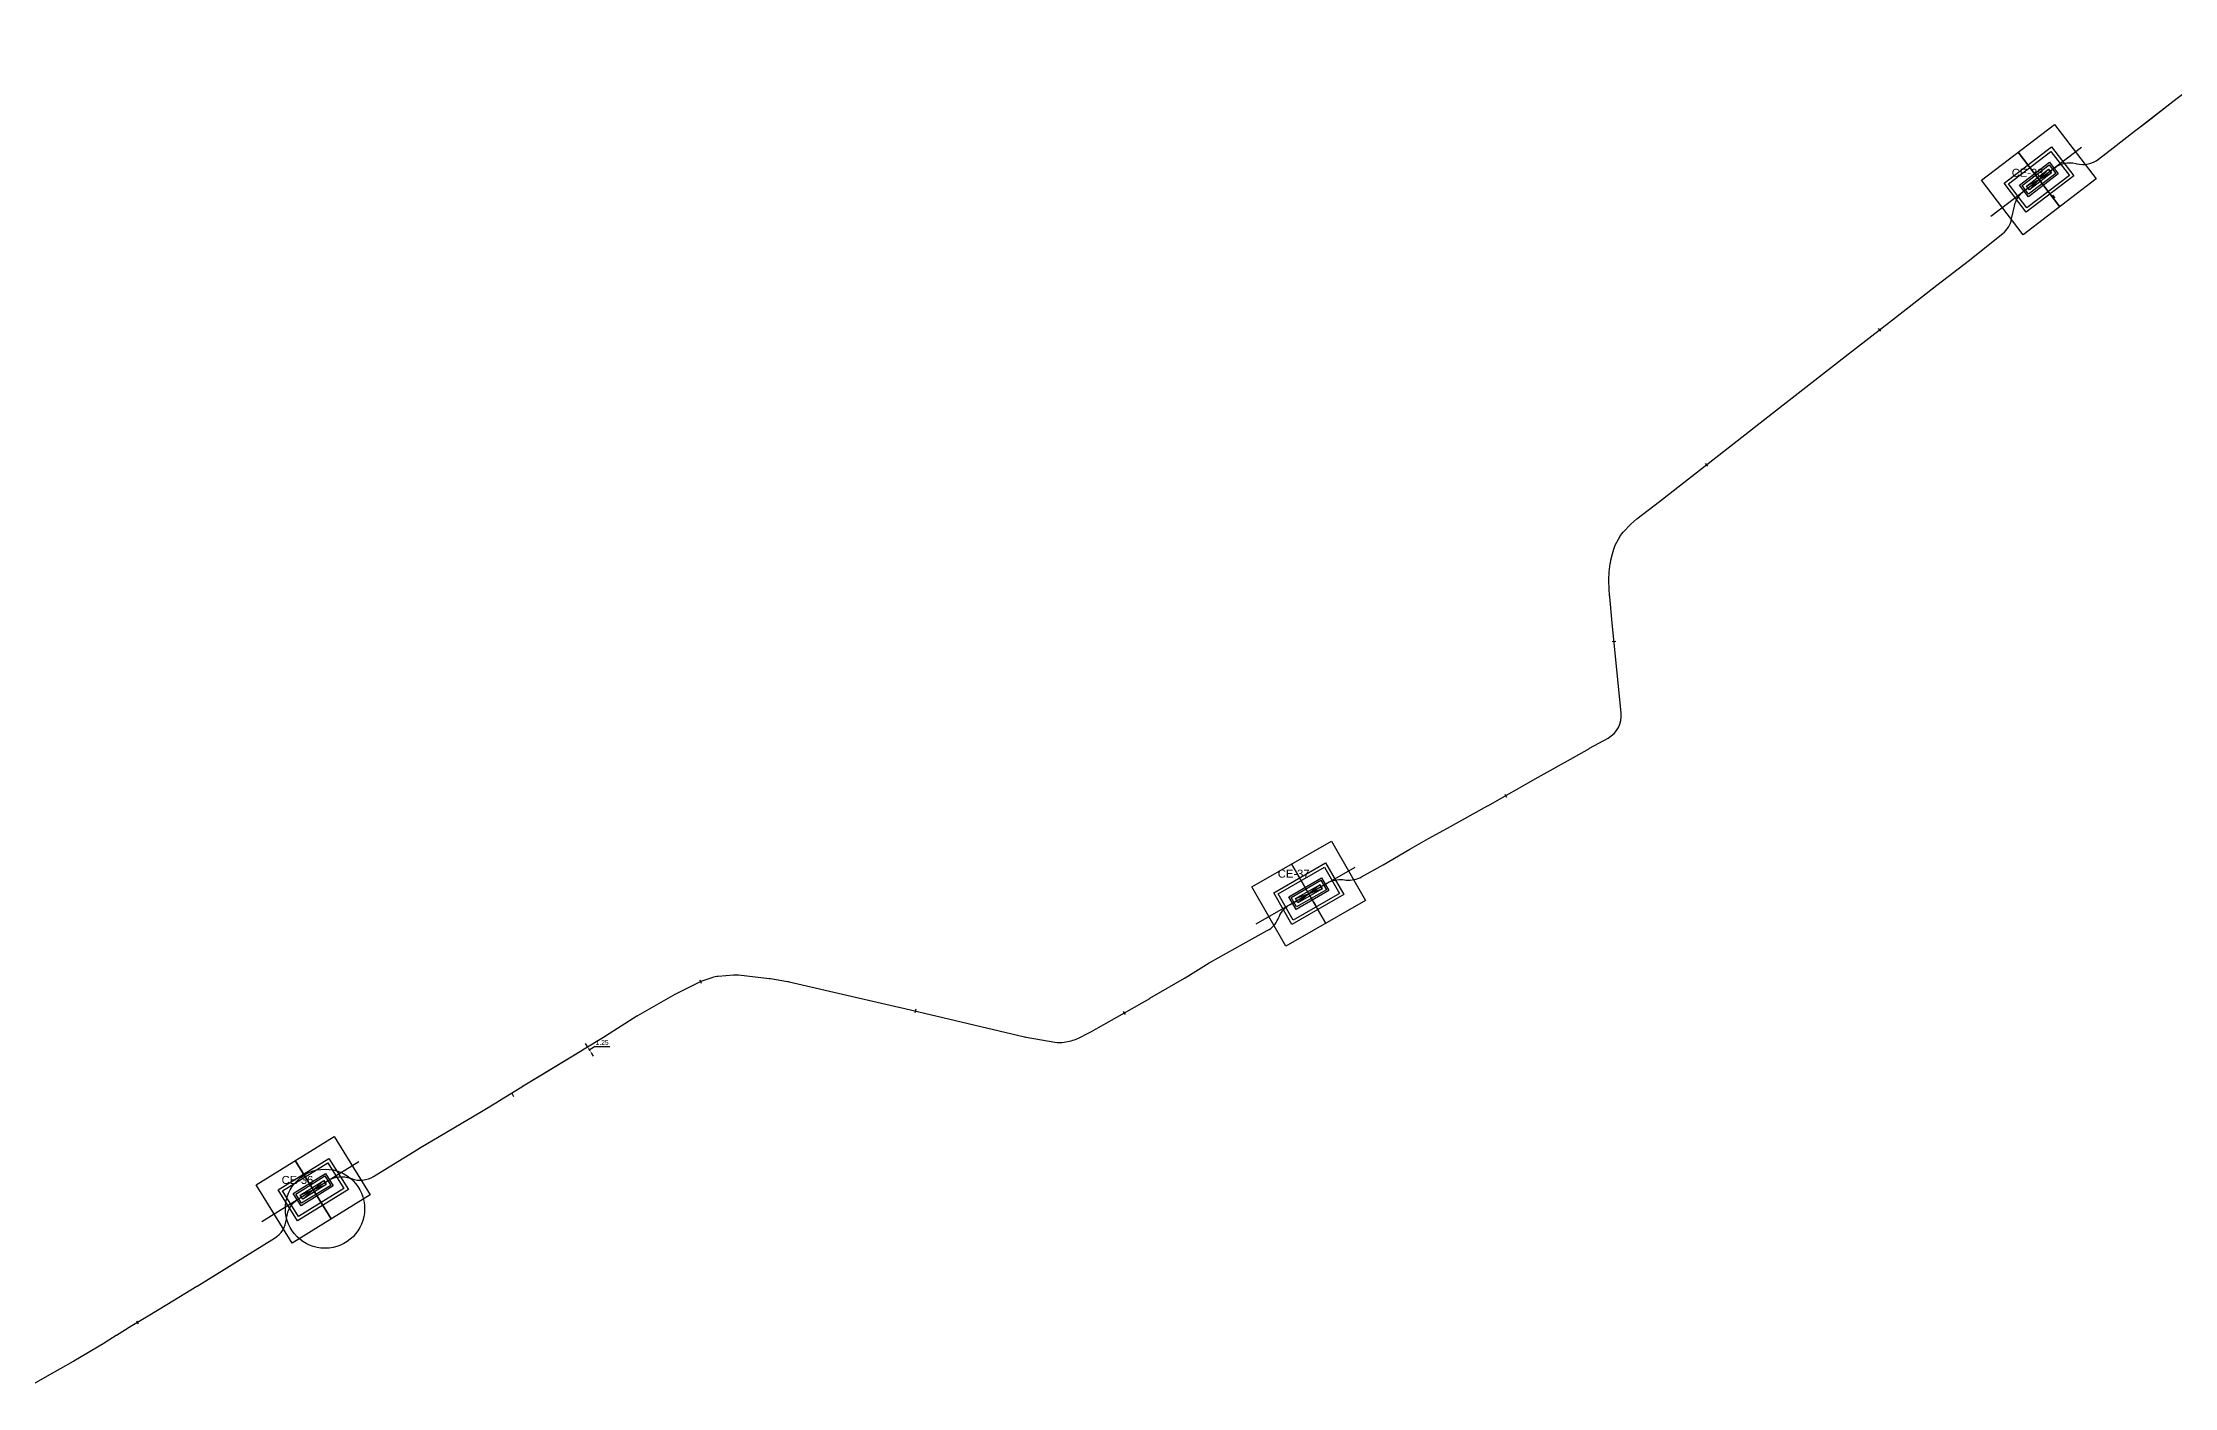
# Model space of a CAD drawing. Header units: metres. Extents: x 454908 to 510509, y 4717009 to 4730077.
# Drawn here: x 494867 to 496199, y 4724884 to 4725725 of the extents above; entities that cross this region are included whole.
import ezdxf

# ---------------------------------------------------------------- set-up
doc = ezdxf.new("R2010")
doc.units = ezdxf.units.M
doc.header["$LTSCALE"] = 0.01
doc.header["$MEASUREMENT"] = 0
doc.header["$PDMODE"] = 35
doc.header["$PDSIZE"] = -1.5
doc.layers.get('0').update_dxf_attribs({"lineweight": 0})
for name, color, linetype in [('....pat directa', 5, 'Continuous'), ('10TRZ_LINEA_PK', 4, 'Continuous'), ('CE', 7, 'Continuous')]:
    doc.layers.add(name, color=color, linetype=linetype)
doc.layers.add('LEAR TRAMOS SUBTERRANEOS 2c', color=7, linetype='Continuous', lineweight=0)
doc.styles.get("Standard").update_dxf_attribs({"font": 'arial.ttf'})
doc.dimstyles.new('SOLARIA', dxfattribs={"dimtxt": 3, "dimasz": 2, "dimexe": 0.25, "dimexo": 1, "dimgap": 1, "dimtad": 1, "dimtih": 1, "dimtoh": 1, "dimzin": 0, "dimdsep": 46, "dimtxsty": 'Standard', "dimcen": 0, "dimclrt": 256, "dimadec": 4, "dimazin": 0, "dimtfac": 1, "dimtofl": 0, "dimtmove": 1, "dimatfit": 2, "dimfxl": 3, "dimfxlon": 1, "dimtfillclr": 256, "dimtolj": 1, "dimtzin": 0, "dimarcsym": 0})

# ---------------------------------------------------------------- blocks, each defined once
blk = doc.blocks.new('pkp')
at = {"layer": '10TRZ_LINEA_PK'}
blk.add_line((0, 1.125), (0, -1.125), dxfattribs=at)
blk = doc.blocks.new('lpkp')
at = {"layer": '10TRZ_LINEA_PK'}
blk.add_line((0, 1.125), (0, -1.125), dxfattribs=at)
blk = doc.blocks.new('A$Cf7c1e7a3')
at = {"color": 3}
for points in [[(17.8, 39.7), (43.2, 5.1)], [(17.8, 39.7), (43.2, 5.1)], [(43.2, 5.1), (17.8, 39.7)]]:
    blk.add_lwpolyline(points, dxfattribs=at)
at = {"layer": '10TRZ_LINEA_PK', "color": 5}
for points in [[(41, 56.6), (66.3, 22), (20, -11.9), (-5.3, 22.7)], [(38.8, 42.6), (52.4, 24.2), (22.2, 2.1), (8.7, 20.5)], [(37.4, 33), (42.7, 25.7), (23.7, 11.7), (18.3, 19.1)]]:
    blk.add_lwpolyline(points, close=True, dxfattribs=at)
at = {"layer": '10TRZ_LINEA_PK', "color": 41, "true_color": 0xf4ee51}
blk.add_lwpolyline([(0, 0), (57.5, 42.1)], dxfattribs=at)
at = {"layer": '10TRZ_LINEA_PK', "color": 1}
for points in [[(38.4, 39.8), (49.6, 24.6), (22.6, 4.9), (11.5, 20.1)], [(37.1, 31.5), (41.2, 25.9), (23.9, 13.3), (19.9, 18.8)], [(36.7, 28.7), (38.4, 26.3), (24.4, 16), (22.6, 18.4), (36.7, 28.7)]]:
    blk.add_lwpolyline(points, close=True, dxfattribs=at)
at = {"layer": '10TRZ_LINEA_PK', "color": 5}
blk.add_lwpolyline([(43.2, 5.1), (17.8, 39.7)], dxfattribs=at)
at = {"layer": '10TRZ_LINEA_PK', "color": 1}
blk.add_lwpolyline([(22.6, 18.4), (38.4, 26.3), (36.7, 28.7), (24.4, 16)], dxfattribs=at)
blk = doc.blocks.new('*D24')
at = {"layer": '....pat directa', "color": 0, "lineweight": -2, "transparency": 16777216}
for p, q in [((495207.4, 4725097.4), (495206.4, 4725099.1)), ((495208.5, 4725095.7), (495208.7, 4725095.8)), ((495209.2, 4725094.6), (495208.5, 4725095.7)), ((495208.8, 4725095.1), (495212.1, 4725097.2)), ((495209.2, 4725094.6), (495209.4, 4725094.7)), ((495210.2, 4725092.9), (495211.3, 4725091.2)), ((495212.1, 4725097.2), (495221.6, 4725097.2))]:
    blk.add_line(p, q, dxfattribs=at)
at = {"layer": '....pat directa', "color": 0, "transparency": 16777216}
for points in [[(495207.7, 4725097.5), (495207.1, 4725097.2), (495208.5, 4725095.7)], [(495210.5, 4725093.1), (495209.9, 4725092.7), (495209.2, 4725094.6)]]:
    blk.add_solid(points, dxfattribs=at)
at = {"layer": 'Defpoints', "color": 0, "transparency": 16777216}
for p in [(495208.5, 4725095.7), (495208.5, 4725095.7), (495209.2, 4725094.6)]:
    blk.add_point(p, dxfattribs=at)
at = {"layer": '....pat directa', "transparency": 16777216, "insert": (495216.8, 4725099.7), "char_height": 3, "attachment_point": 5}
blk.add_mtext('\\A1;1.25', dxfattribs=at)

msp = doc.modelspace()

# ---------------------------------------------------------------- linework, layer by layer
at = {"layer": '....pat directa', "color": 7}
msp.add_lwpolyline([(494857.528, 4724884.098), (494870.277, 4724891.361), (494886.442, 4724900.571, 0.0050392), (494886.721, 4724900.734), (494905.966, 4724912.218, 0.00619389), (494906.304, 4724912.425), (494913.021, 4724916.663, -0.00442802), (494913.262, 4724916.812), (494922.947, 4724922.685), (494933.086, 4724928.832), (494944.717, 4724935.885, 0.00057942), (494944.749, 4724935.905), (494963.557, 4724947.368, 0.00127187), (494963.626, 4724947.411), (494980.517, 4724957.825), (494992.345, 4724965.117), (495012.026, 4724977.315, 0.23338716), (495019.519, 4724989.336), (495019.583, 4724989.98, -0.23338716), (495027.076, 4725002.001), (495045.517, 4725013.431, -0.23084093), (495059.472, 4725014.846), (495060.113, 4725014.61, 0.22956762), (495074.002, 4725015.986), (495083.671, 4725021.914), (495102.043, 4725033.276, -0.00476094), (495102.303, 4725033.434), (495141.375, 4725056.584, 0.00113339), (495141.437, 4725056.621), (495151.377, 4725062.571, 0.00483619), (495151.641, 4725062.732), (495160.248, 4725068.113, -0.00010728), (495160.254, 4725068.117), (495167.219, 4725072.467, -0.00374883), (495167.423, 4725072.593), (495181.012, 4725080.8), (495204.426, 4725094.941, 0.00271614), (495204.574, 4725095.032), (495218.699, 4725103.773, 0.00220686), (495218.819, 4725103.848), (495238.522, 4725116.284, -0.01141242), (495239.148, 4725116.66), (495262.539, 4725129.97, -0.01261432), (495263.25, 4725130.352), (495278.292, 4725137.934, -0.01433153), (495279.354, 4725138.335), (495285.607, 4725140.449, -0.06012349), (495289.361, 4725141.232), (495298.895, 4725142.051, -0.04992536), (495302.082, 4725142.006), (495321.117, 4725139.83, -0.01397692), (495322.002, 4725139.703), (495332.718, 4725137.866, -0.01416393), (495333.606, 4725137.688), (495372.386, 4725128.755, -0.00002152), (495372.387, 4725128.754), (495402.261, 4725121.87, -0.0017638), (495402.37, 4725121.844), (495480.84, 4725103.177, 0.01557886), (495481.817, 4725102.976), (495499.706, 4725099.883, 0.09199115), (495505.544, 4725099.954), (495509.989, 4725100.835, 0.06698202), (495514.027, 4725102.216), (495521.357, 4725105.877, 0.01356495), (495522.123, 4725106.286), (495538.498, 4725115.606, 0.00007624), (495538.502, 4725115.609), (495559.019, 4725127.295, 0.00210109), (495559.135, 4725127.362), (495580.715, 4725139.896, 0.00729318), (495581.115, 4725140.136), (495596.146, 4725149.463), (495596.477, 4725149.668), (495617.484, 4725161.302), (495632.49, 4725169.642, 0.16129662), (495639.301, 4725177.047), (495640.067, 4725178.745, -0.15778031), (495646.688, 4725186.042), (495670.129, 4725199.495, -0.15818036), (495679.794, 4725201.527), (495681.83, 4725201.309, 0.15594502), (495691.374, 4725203.272), (495704.84, 4725210.844), (495721.662, 4725220.665), (495733.127, 4725227.23, -0.00364005), (495733.33, 4725227.344), (495745.022, 4725233.815, 0.00000614), (495745.022, 4725233.816), (495770.141, 4725247.719, 0.00174351), (495770.239, 4725247.774), (495801.797, 4725265.53, 0.00025836), (495801.811, 4725265.538), (495823.848, 4725277.967, 0.00042221), (495823.872, 4725277.98), (495833.752, 4725283.575, -0.00224856), (495833.878, 4725283.646), (495845.481, 4725290.079, 0.29953769), (495853.644, 4725305.662), (495847.796, 4725364.195, -0.0017172), (495847.786, 4725364.304), (495846.476, 4725378.39, -0.01010195), (495846.429, 4725379.035), (495845.954, 4725388.108, -0.02755374), (495845.959, 4725389.87), (495846.145, 4725393.074, -0.01422055), (495846.224, 4725393.981), (495846.811, 4725399.078, -0.03382958), (495847.203, 4725401.205), (495847.82, 4725403.618, -0.00254166), (495847.861, 4725403.775), (495849.009, 4725408.087, -0.02168262), (495849.423, 4725409.41), (495849.643, 4725410.017), (495849.904, 4725410.577), (495853.069, 4725416.288), (495853.426, 4725416.867), (495853.975, 4725417.66), (495854.801, 4725418.77), (495859.588, 4725423.811), (495863.381, 4725427.132), (495877.502, 4725438.029), (495926.045, 4725475.796), (495948.202, 4725493.098), (495993.691, 4725528.667), (496023.095, 4725551.593), (496038.477, 4725563.466), (496050.992, 4725573.127), (496071.339, 4725588.811), (496079.928, 4725595.653), (496092.058, 4725605.472, 0.17228781), (496097.648, 4725614.606), (496099.335, 4725622.606, -0.1794512), (496105.274, 4725632.016), (496124.132, 4725646.431, -0.22881712), (496137.763, 4725649.233), (496138.307, 4725649.096, 0.23063301), (496152.025, 4725651.966), (496161.133, 4725659.028, 0.0001548), (496161.14, 4725659.034), (496174.462, 4725669.376), (496181.956, 4725675.195), (496198.368, 4725687.936), (496246.683, 4725724.835)], format="xyb", dxfattribs=at)
at = {"layer": '....pat directa'}
msp.add_circle((495043.631, 4724995.793), 24.754, dxfattribs=at)
at = {"layer": 'LEAR TRAMOS SUBTERRANEOS 2c'}
msp.add_lwpolyline([(494857.528, 4724884.098), (494886.442, 4724900.571, 0.0050392), (494886.721, 4724900.734), (494905.966, 4724912.218, 0.00619389), (494906.304, 4724912.425), (494913.021, 4724916.663, -0.00442802), (494913.262, 4724916.812), (494944.717, 4724935.885, 0.00057942), (494944.749, 4724935.905), (494963.557, 4724947.368, 0.00127187), (494963.626, 4724947.411), (494992.345, 4724965.117), (495012.026, 4724977.315, 0.23338716), (495019.519, 4724989.336), (495019.583, 4724989.98, -0.23338716), (495027.076, 4725002.001), (495045.517, 4725013.431, -0.23084093), (495059.472, 4725014.846), (495060.113, 4725014.61, 0.22956762), (495074.002, 4725015.986), (495083.671, 4725021.914), (495102.043, 4725033.276, -0.00476094), (495102.303, 4725033.434), (495141.375, 4725056.584, 0.00113339), (495141.437, 4725056.621), (495151.377, 4725062.571, 0.00483619), (495151.641, 4725062.732), (495160.248, 4725068.113, -0.00010728), (495160.254, 4725068.117), (495167.219, 4725072.467, -0.00374883), (495167.423, 4725072.593), (495204.426, 4725094.941, 0.00271614), (495204.574, 4725095.032), (495218.699, 4725103.773, 0.00220686), (495218.819, 4725103.848), (495238.522, 4725116.284, -0.01141242), (495239.148, 4725116.66), (495262.539, 4725129.97, -0.01261432), (495263.25, 4725130.352), (495278.292, 4725137.934, -0.01433153), (495279.354, 4725138.335), (495285.607, 4725140.449, -0.06012349), (495289.361, 4725141.232), (495298.895, 4725142.051, -0.04992536), (495302.082, 4725142.006), (495321.117, 4725139.83, -0.01397692), (495322.002, 4725139.703), (495332.718, 4725137.866, -0.01416393), (495333.606, 4725137.688), (495372.386, 4725128.755, -0.00002152), (495372.387, 4725128.754), (495402.261, 4725121.87, -0.0017638), (495402.37, 4725121.844), (495480.84, 4725103.177, 0.01557886), (495481.817, 4725102.976), (495499.706, 4725099.883, 0.09199115), (495505.544, 4725099.954), (495509.989, 4725100.835, 0.06698202), (495514.027, 4725102.216), (495521.357, 4725105.877, 0.01356495), (495522.123, 4725106.286), (495538.498, 4725115.606, 0.00007624), (495538.502, 4725115.609), (495559.019, 4725127.295, 0.00210109), (495559.135, 4725127.362), (495580.715, 4725139.896, 0.00729318), (495581.115, 4725140.136), (495596.477, 4725149.668), (495617.484, 4725161.302), (495632.49, 4725169.642, 0.16129662), (495639.301, 4725177.047), (495640.067, 4725178.745, -0.15778031), (495646.688, 4725186.042), (495670.129, 4725199.495, -0.15818036), (495679.794, 4725201.527), (495681.83, 4725201.309, 0.15594502), (495691.374, 4725203.272), (495704.84, 4725210.844), (495721.662, 4725220.665), (495733.127, 4725227.23, -0.00364005), (495733.33, 4725227.344), (495745.022, 4725233.815, 0.00000614), (495745.022, 4725233.816), (495770.141, 4725247.719, 0.00174351), (495770.239, 4725247.774), (495801.797, 4725265.53, 0.00025836), (495801.811, 4725265.538), (495823.848, 4725277.967, 0.00042221), (495823.872, 4725277.98), (495833.752, 4725283.575, -0.00224856), (495833.878, 4725283.646), (495845.481, 4725290.079, 0.29953769), (495853.644, 4725305.662), (495847.796, 4725364.195, -0.0017172), (495847.786, 4725364.304), (495846.476, 4725378.39, -0.01010195), (495846.429, 4725379.035), (495845.954, 4725388.108, -0.02755374), (495845.959, 4725389.87), (495846.145, 4725393.074, -0.01422055), (495846.224, 4725393.981), (495846.811, 4725399.078, -0.03382958), (495847.203, 4725401.205), (495847.82, 4725403.618, -0.00254166), (495847.861, 4725403.775), (495849.009, 4725408.087, -0.02168262), (495849.423, 4725409.41), (495849.643, 4725410.017), (495849.904, 4725410.577), (495853.069, 4725416.288), (495853.426, 4725416.867), (495853.975, 4725417.66), (495854.801, 4725418.77), (495859.588, 4725423.811), (495863.381, 4725427.132), (495877.502, 4725438.029), (495926.045, 4725475.796), (495948.202, 4725493.098), (495993.691, 4725528.667), (496023.095, 4725551.593), (496050.992, 4725573.127), (496071.339, 4725588.811), (496079.928, 4725595.653), (496092.058, 4725605.472, 0.17228781), (496097.648, 4725614.606), (496099.335, 4725622.606, -0.1794512), (496105.274, 4725632.016), (496124.132, 4725646.431, -0.22881712), (496137.763, 4725649.233), (496138.307, 4725649.096, 0.23063301), (496152.025, 4725651.966), (496161.133, 4725659.028, 0.0001548), (496161.14, 4725659.034), (496198.368, 4725687.936), (496246.683, 4725724.835)], format="xyb", dxfattribs=at)

# ---------------------------------------------------------------- block references
at = {"layer": '10TRZ_LINEA_PK', "color": 1}
for p, rotation in [((496084.644, 4725616.246), 1.169702196319757), ((495625.599, 4725173.939), 353.6259085441838), ((495004.096, 4724987.759), 355.5648221209671)]:
    msp.add_blockref('A$Cf7c1e7a3', p, dxfattribs=dict(at, rotation=rotation))
at = {"layer": '10TRZ_LINEA_PK'}
for name, p, rotation in [('pkp', (496123.917, 4725628.646), 37.39445391119191), ('lpkp', (496014.969, 4725545.257), 37.94243393233775), ('lpkp', (495906.817, 4725460.836), 37.88260917706521), ('lpkp', (495849.162, 4725350.524), 95.70478493591695), ('lpkp', (495781.422, 4725254.066), 29.36438373617457), ('pkp', (495662.026, 4725186.481), 29.85066045511452), ('lpkp', (495278.264, 4725137.923), 22.66481008711817), ('lpkp', (495412.518, 4725119.43), 346.6183302858594), ('lpkp', (495543.045, 4725118.196), 29.66649531564819), ('lpkp', (495160.91, 4725066.983), 30.94624563018328), ('pkp', (495043.63, 4724995.792), 31.78957397886316), ('lpkp', (494926.315, 4724924.727), 31.23093952985405)]:
    msp.add_blockref(name, p, dxfattribs=dict(at, rotation=rotation))

# ---------------------------------------------------------------- texts
at = {"layer": 'CE', "char_height": 5, "attachment_point": 1}
for s, insert in [('CE-38', (496097.726, 4725645.973)), ('CE-37', (495639.058, 4725207.772)), ('CE-36', (495016.5, 4725016.289))]:
    msp.add_mtext_dynamic_manual_height_columns(s, width=18.40819, gutter_width=204.745, heights=[0], dxfattribs=dict(at, insert=insert))

# ---------------------------------------------------------------- dimensions: what is measured, and where the dimension line sits
at = {"layer": '....pat directa', "color": 3}
dim = msp.add_aligned_dim(p1=(495209.154, 4725094.607), p2=(495208.488, 4725095.669), distance=0, dimstyle='SOLARIA', dxfattribs=at)
dim.commit()
dim.dimension.update_dxf_attribs({"geometry": '*D24', "text_midpoint": (495213.051, 4725099.696)})

doc.saveas('drawing.dxf')
